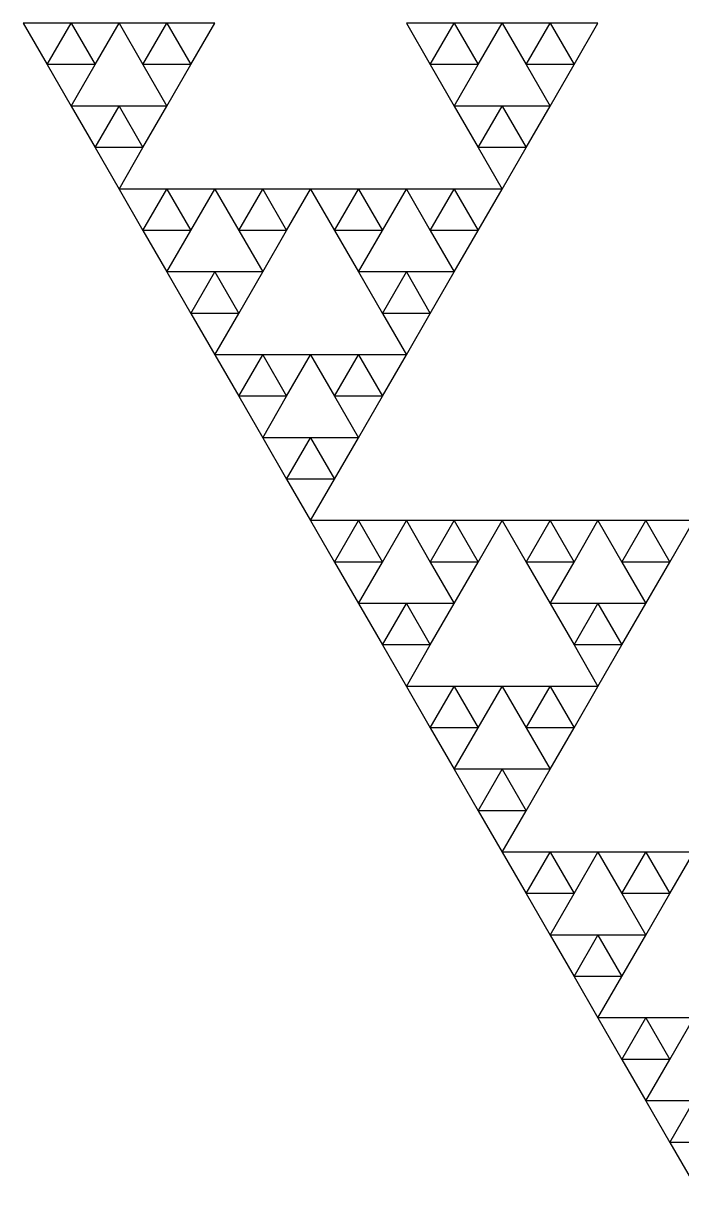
# Model space of a CAD drawing. Header units: metres. Extents: x -50 to 50, y -58 to 58.
# Drawn here: x -5.47 to -0.1, y -57.73 to -48.26 of the extents above; entities that cross this region are included whole.
import ezdxf

# ---------------------------------------------------------------- set-up
doc = ezdxf.new("R2010")
doc.units = ezdxf.units.M

msp = doc.modelspace()

# ---------------------------------------------------------------- linework, layer by layer
for p, q in [((-5.07812, -48.2629), (-5.46875, -48.2629)), ((-5.46875, -48.2629), (-5.27344, -48.6012)), ((-5.27344, -48.6012), (-5.07812, -48.2629)), ((-4.6875, -48.2629), (-5.07812, -48.2629)), ((-5.07812, -48.2629), (-4.88281, -48.6012)), ((-4.88281, -48.6012), (-4.6875, -48.2629)), ((-4.29688, -48.2629), (-4.6875, -48.2629)), ((-4.6875, -48.2629), (-4.49219, -48.6012)), ((-4.49219, -48.6012), (-4.29688, -48.2629)), ((-3.90625, -48.2629), (-4.29688, -48.2629)), ((-4.29688, -48.2629), (-4.10156, -48.6012)), ((-4.10156, -48.6012), (-3.90625, -48.2629)), ((-1.95312, -48.2629), (-2.34375, -48.2629)), ((-2.34375, -48.2629), (-2.14844, -48.6012)), ((-2.14844, -48.6012), (-1.95312, -48.2629)), ((-1.5625, -48.2629), (-1.95312, -48.2629)), ((-1.95312, -48.2629), (-1.75781, -48.6012)), ((-1.75781, -48.6012), (-1.5625, -48.2629)), ((-1.17188, -48.2629), (-1.5625, -48.2629)), ((-1.5625, -48.2629), (-1.36719, -48.6012)), ((-1.36719, -48.6012), (-1.17188, -48.2629)), ((-0.78125, -48.2629), (-1.17188, -48.2629)), ((-1.17188, -48.2629), (-0.97656, -48.6012)), ((-0.97656, -48.6012), (-0.78125, -48.2629)), ((-4.88281, -48.6012), (-5.27344, -48.6012)), ((-5.27344, -48.6012), (-5.07812, -48.9394)), ((-5.07812, -48.9394), (-4.88281, -48.6012)), ((-4.10156, -48.6012), (-4.49219, -48.6012)), ((-4.49219, -48.6012), (-4.29688, -48.9394)), ((-4.29688, -48.9394), (-4.10156, -48.6012)), ((-1.75781, -48.6012), (-2.14844, -48.6012)), ((-2.14844, -48.6012), (-1.95312, -48.9394)), ((-1.95312, -48.9394), (-1.75781, -48.6012)), ((-0.97656, -48.6012), (-1.36719, -48.6012)), ((-1.36719, -48.6012), (-1.17188, -48.9394)), ((-1.17188, -48.9394), (-0.97656, -48.6012)), ((-4.6875, -48.9394), (-5.07812, -48.9394)), ((-5.07812, -48.9394), (-4.88281, -49.2777)), ((-4.88281, -49.2777), (-4.6875, -48.9394)), ((-4.29688, -48.9394), (-4.6875, -48.9394)), ((-4.6875, -48.9394), (-4.49219, -49.2777)), ((-4.49219, -49.2777), (-4.29688, -48.9394)), ((-1.5625, -48.9394), (-1.95312, -48.9394)), ((-1.95312, -48.9394), (-1.75781, -49.2777)), ((-1.75781, -49.2777), (-1.5625, -48.9394)), ((-1.17188, -48.9394), (-1.5625, -48.9394)), ((-1.5625, -48.9394), (-1.36719, -49.2777)), ((-1.36719, -49.2777), (-1.17188, -48.9394)), ((-4.49219, -49.2777), (-4.88281, -49.2777)), ((-4.88281, -49.2777), (-4.6875, -49.616)), ((-4.6875, -49.616), (-4.49219, -49.2777)), ((-1.36719, -49.2777), (-1.75781, -49.2777)), ((-1.75781, -49.2777), (-1.5625, -49.616)), ((-1.5625, -49.616), (-1.36719, -49.2777)), ((-4.29688, -49.616), (-4.6875, -49.616)), ((-4.6875, -49.616), (-4.49219, -49.9543)), ((-4.49219, -49.9543), (-4.29688, -49.616)), ((-3.90625, -49.616), (-4.29688, -49.616)), ((-4.29688, -49.616), (-4.10156, -49.9543)), ((-4.10156, -49.9543), (-3.90625, -49.616)), ((-3.51562, -49.616), (-3.90625, -49.616)), ((-3.90625, -49.616), (-3.71094, -49.9543)), ((-3.71094, -49.9543), (-3.51562, -49.616)), ((-3.125, -49.616), (-3.51562, -49.616)), ((-3.51562, -49.616), (-3.32031, -49.9543)), ((-3.32031, -49.9543), (-3.125, -49.616)), ((-2.73438, -49.616), (-3.125, -49.616)), ((-3.125, -49.616), (-2.92969, -49.9543)), ((-2.92969, -49.9543), (-2.73438, -49.616)), ((-2.34375, -49.616), (-2.73438, -49.616)), ((-2.73438, -49.616), (-2.53906, -49.9543)), ((-2.53906, -49.9543), (-2.34375, -49.616)), ((-1.95312, -49.616), (-2.34375, -49.616)), ((-2.34375, -49.616), (-2.14844, -49.9543)), ((-2.14844, -49.9543), (-1.95312, -49.616)), ((-1.5625, -49.616), (-1.95312, -49.616)), ((-1.95312, -49.616), (-1.75781, -49.9543)), ((-1.75781, -49.9543), (-1.5625, -49.616)), ((-4.10156, -49.9543), (-4.49219, -49.9543)), ((-4.49219, -49.9543), (-4.29688, -50.2926)), ((-4.29688, -50.2926), (-4.10156, -49.9543)), ((-3.32031, -49.9543), (-3.71094, -49.9543)), ((-3.71094, -49.9543), (-3.51562, -50.2926)), ((-3.51562, -50.2926), (-3.32031, -49.9543)), ((-2.53906, -49.9543), (-2.92969, -49.9543)), ((-2.92969, -49.9543), (-2.73438, -50.2926)), ((-2.73438, -50.2926), (-2.53906, -49.9543)), ((-1.75781, -49.9543), (-2.14844, -49.9543)), ((-2.14844, -49.9543), (-1.95312, -50.2926)), ((-1.95312, -50.2926), (-1.75781, -49.9543)), ((-3.90625, -50.2926), (-4.29688, -50.2926)), ((-4.29688, -50.2926), (-4.10156, -50.6309)), ((-4.10156, -50.6309), (-3.90625, -50.2926)), ((-3.51562, -50.2926), (-3.90625, -50.2926)), ((-3.90625, -50.2926), (-3.71094, -50.6309)), ((-3.71094, -50.6309), (-3.51562, -50.2926)), ((-2.34375, -50.2926), (-2.73438, -50.2926)), ((-2.73438, -50.2926), (-2.53906, -50.6309)), ((-2.53906, -50.6309), (-2.34375, -50.2926)), ((-1.95312, -50.2926), (-2.34375, -50.2926)), ((-2.34375, -50.2926), (-2.14844, -50.6309)), ((-2.14844, -50.6309), (-1.95312, -50.2926)), ((-3.71094, -50.6309), (-4.10156, -50.6309)), ((-4.10156, -50.6309), (-3.90625, -50.9692)), ((-3.90625, -50.9692), (-3.71094, -50.6309)), ((-2.14844, -50.6309), (-2.53906, -50.6309)), ((-2.53906, -50.6309), (-2.34375, -50.9692)), ((-2.34375, -50.9692), (-2.14844, -50.6309)), ((-3.51562, -50.9692), (-3.90625, -50.9692)), ((-3.90625, -50.9692), (-3.71094, -51.3075)), ((-3.71094, -51.3075), (-3.51562, -50.9692)), ((-3.125, -50.9692), (-3.51562, -50.9692)), ((-3.51562, -50.9692), (-3.32031, -51.3075)), ((-3.32031, -51.3075), (-3.125, -50.9692)), ((-2.73438, -50.9692), (-3.125, -50.9692)), ((-3.125, -50.9692), (-2.92969, -51.3075)), ((-2.92969, -51.3075), (-2.73438, -50.9692)), ((-2.34375, -50.9692), (-2.73438, -50.9692)), ((-2.73438, -50.9692), (-2.53906, -51.3075)), ((-2.53906, -51.3075), (-2.34375, -50.9692)), ((-3.32031, -51.3075), (-3.71094, -51.3075)), ((-3.71094, -51.3075), (-3.51562, -51.6458)), ((-3.51562, -51.6458), (-3.32031, -51.3075)), ((-2.53906, -51.3075), (-2.92969, -51.3075)), ((-2.92969, -51.3075), (-2.73438, -51.6458)), ((-2.73438, -51.6458), (-2.53906, -51.3075)), ((-3.125, -51.6458), (-3.51562, -51.6458)), ((-3.51562, -51.6458), (-3.32031, -51.9841)), ((-3.32031, -51.9841), (-3.125, -51.6458)), ((-2.73438, -51.6458), (-3.125, -51.6458)), ((-3.125, -51.6458), (-2.92969, -51.9841)), ((-2.92969, -51.9841), (-2.73438, -51.6458)), ((-2.92969, -51.9841), (-3.32031, -51.9841)), ((-3.32031, -51.9841), (-3.125, -52.3223)), ((-3.125, -52.3223), (-2.92969, -51.9841)), ((-2.73438, -52.3224), (-3.125, -52.3224)), ((-3.125, -52.3224), (-2.92969, -52.6606)), ((-2.92969, -52.6606), (-2.73438, -52.3224)), ((-2.34375, -52.3224), (-2.73438, -52.3224)), ((-2.73438, -52.3224), (-2.53906, -52.6606)), ((-2.53906, -52.6606), (-2.34375, -52.3224)), ((-1.95312, -52.3224), (-2.34375, -52.3224)), ((-2.34375, -52.3224), (-2.14844, -52.6606)), ((-2.14844, -52.6606), (-1.95312, -52.3224)), ((-1.5625, -52.3224), (-1.95312, -52.3224)), ((-1.95312, -52.3224), (-1.75781, -52.6606)), ((-1.75781, -52.6606), (-1.5625, -52.3224)), ((-1.17188, -52.3224), (-1.5625, -52.3224)), ((-1.5625, -52.3224), (-1.36719, -52.6606)), ((-1.36719, -52.6606), (-1.17188, -52.3224)), ((-0.78125, -52.3224), (-1.17188, -52.3224)), ((-1.17188, -52.3224), (-0.97656, -52.6606)), ((-0.97656, -52.6606), (-0.78125, -52.3224)), ((-0.39062, -52.3224), (-0.78125, -52.3224)), ((-0.78125, -52.3224), (-0.58594, -52.6606)), ((-0.58594, -52.6606), (-0.39062, -52.3224)), ((0, -52.3224), (-0.39062, -52.3224)), ((-0.39062, -52.3224), (-0.19531, -52.6606)), ((-0.19531, -52.6606), (0, -52.3224)), ((-2.53906, -52.6606), (-2.92969, -52.6606)), ((-2.92969, -52.6606), (-2.73438, -52.9989)), ((-2.73438, -52.9989), (-2.53906, -52.6606)), ((-1.75781, -52.6606), (-2.14844, -52.6606)), ((-2.14844, -52.6606), (-1.95312, -52.9989)), ((-1.95312, -52.9989), (-1.75781, -52.6606)), ((-0.97656, -52.6606), (-1.36719, -52.6606)), ((-1.36719, -52.6606), (-1.17188, -52.9989)), ((-1.17188, -52.9989), (-0.97656, -52.6606)), ((-0.19531, -52.6606), (-0.58594, -52.6606)), ((-0.58594, -52.6606), (-0.39062, -52.9989)), ((-0.39062, -52.9989), (-0.19531, -52.6606)), ((-2.34375, -52.9989), (-2.73438, -52.9989)), ((-2.73438, -52.9989), (-2.53906, -53.3372)), ((-2.53906, -53.3372), (-2.34375, -52.9989)), ((-1.95312, -52.9989), (-2.34375, -52.9989)), ((-2.34375, -52.9989), (-2.14844, -53.3372)), ((-2.14844, -53.3372), (-1.95312, -52.9989)), ((-0.78125, -52.9989), (-1.17188, -52.9989)), ((-1.17188, -52.9989), (-0.97656, -53.3372)), ((-0.97656, -53.3372), (-0.78125, -52.9989)), ((-0.39062, -52.9989), (-0.78125, -52.9989)), ((-0.78125, -52.9989), (-0.58594, -53.3372)), ((-0.58594, -53.3372), (-0.39062, -52.9989)), ((-2.14844, -53.3372), (-2.53906, -53.3372)), ((-2.53906, -53.3372), (-2.34375, -53.6755)), ((-2.34375, -53.6755), (-2.14844, -53.3372)), ((-0.58594, -53.3372), (-0.97656, -53.3372)), ((-0.97656, -53.3372), (-0.78125, -53.6755)), ((-0.78125, -53.6755), (-0.58594, -53.3372)), ((-1.95312, -53.6755), (-2.34375, -53.6755)), ((-2.34375, -53.6755), (-2.14844, -54.0138)), ((-2.14844, -54.0138), (-1.95312, -53.6755)), ((-1.5625, -53.6755), (-1.95312, -53.6755)), ((-1.95312, -53.6755), (-1.75781, -54.0138)), ((-1.75781, -54.0138), (-1.5625, -53.6755)), ((-1.17188, -53.6755), (-1.5625, -53.6755)), ((-1.5625, -53.6755), (-1.36719, -54.0138)), ((-1.36719, -54.0138), (-1.17188, -53.6755)), ((-0.78125, -53.6755), (-1.17188, -53.6755)), ((-1.17188, -53.6755), (-0.97656, -54.0138)), ((-0.97656, -54.0138), (-0.78125, -53.6755)), ((-1.75781, -54.0138), (-2.14844, -54.0138)), ((-2.14844, -54.0138), (-1.95312, -54.3521)), ((-1.95312, -54.3521), (-1.75781, -54.0138)), ((-0.97656, -54.0138), (-1.36719, -54.0138)), ((-1.36719, -54.0138), (-1.17188, -54.3521)), ((-1.17188, -54.3521), (-0.97656, -54.0138)), ((-1.5625, -54.3521), (-1.95312, -54.3521)), ((-1.95312, -54.3521), (-1.75781, -54.6904)), ((-1.75781, -54.6904), (-1.5625, -54.3521)), ((-1.17188, -54.3521), (-1.5625, -54.3521)), ((-1.5625, -54.3521), (-1.36719, -54.6904)), ((-1.36719, -54.6904), (-1.17188, -54.3521)), ((-1.36719, -54.6904), (-1.75781, -54.6904)), ((-1.75781, -54.6904), (-1.5625, -55.0287)), ((-1.5625, -55.0287), (-1.36719, -54.6904)), ((-1.17188, -55.0287), (-1.5625, -55.0287)), ((-1.5625, -55.0287), (-1.36719, -55.367)), ((-1.36719, -55.367), (-1.17188, -55.0287)), ((-0.78125, -55.0287), (-1.17188, -55.0287)), ((-1.17188, -55.0287), (-0.97656, -55.367)), ((-0.97656, -55.367), (-0.78125, -55.0287)), ((-0.39062, -55.0287), (-0.78125, -55.0287)), ((-0.78125, -55.0287), (-0.58594, -55.367)), ((-0.58594, -55.367), (-0.39062, -55.0287)), ((0, -55.0287), (-0.39062, -55.0287)), ((-0.39062, -55.0287), (-0.19531, -55.367)), ((-0.19531, -55.367), (0, -55.0287)), ((-0.97656, -55.367), (-1.36719, -55.367)), ((-1.36719, -55.367), (-1.17188, -55.7053)), ((-1.17188, -55.7053), (-0.97656, -55.367)), ((-0.19531, -55.367), (-0.58594, -55.367)), ((-0.58594, -55.367), (-0.39062, -55.7053)), ((-0.39062, -55.7053), (-0.19531, -55.367)), ((-0.78125, -55.7053), (-1.17188, -55.7053)), ((-1.17188, -55.7053), (-0.97656, -56.0435)), ((-0.97656, -56.0435), (-0.78125, -55.7053)), ((-0.39062, -55.7053), (-0.78125, -55.7053)), ((-0.78125, -55.7053), (-0.58594, -56.0435)), ((-0.58594, -56.0435), (-0.39062, -55.7053)), ((-0.58594, -56.0435), (-0.97656, -56.0435)), ((-0.97656, -56.0435), (-0.78125, -56.3818)), ((-0.78125, -56.3818), (-0.58594, -56.0435)), ((-0.39062, -56.3819), (-0.78125, -56.3819)), ((-0.78125, -56.3819), (-0.58594, -56.7201)), ((-0.58594, -56.7201), (-0.39062, -56.3819)), ((0, -56.3819), (-0.39062, -56.3819)), ((-0.39062, -56.3819), (-0.19531, -56.7201)), ((-0.19531, -56.7201), (0, -56.3819)), ((-0.19531, -56.7201), (-0.58594, -56.7201)), ((-0.58594, -56.7201), (-0.39062, -57.0584)), ((-0.39062, -57.0584), (-0.19531, -56.7201)), ((0, -57.0584), (-0.39062, -57.0584)), ((-0.39062, -57.0584), (-0.19531, -57.3967)), ((-0.19531, -57.3967), (0, -57.0584)), ((0.19531, -57.3967), (-0.19531, -57.3967)), ((-0.19531, -57.3967), (0, -57.735))]:
    msp.add_line(p, q)

doc.saveas('drawing.dxf')
